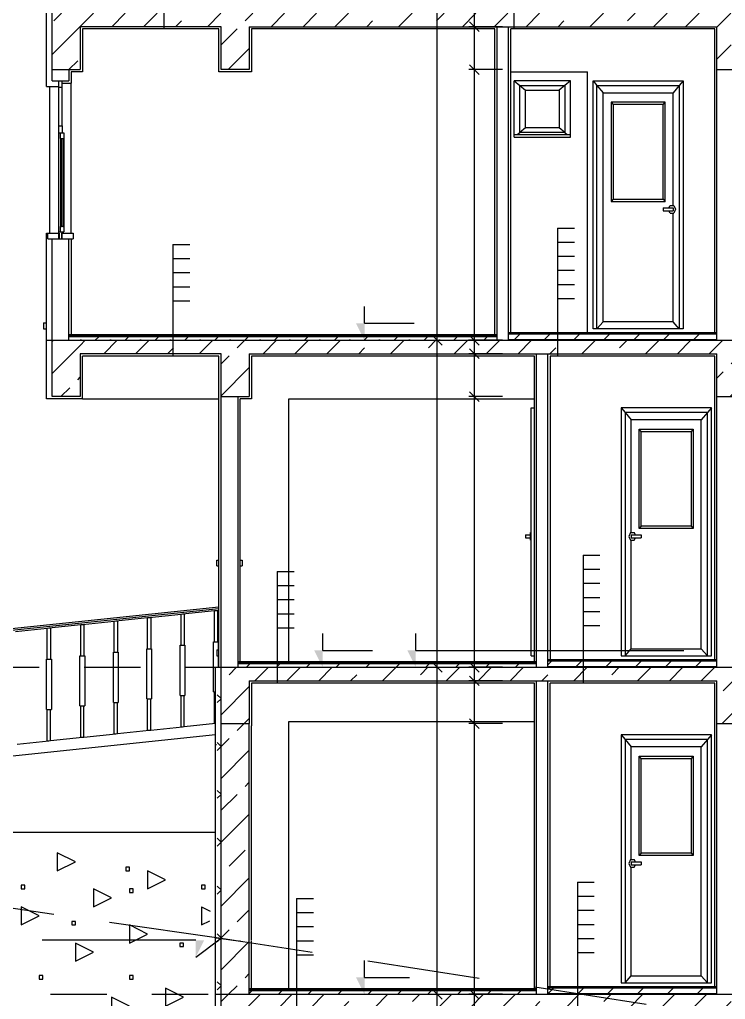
# Model space of a CAD drawing. Header units: metres. Extents: x -220 to 294, y -29 to 18.
# Drawn here: x -195.397 to -193.831, y -0.136 to 2.036 of the extents above; entities that cross this region are included whole.
import ezdxf

# ---------------------------------------------------------------- set-up
doc = ezdxf.new("R2010")
doc.units = ezdxf.units.M
doc.header["$MEASUREMENT"] = 0
doc.linetypes.add('DASHED2', pattern=[0.375, 0.25, -0.125])
doc.linetypes.add('DASHED4', pattern=[0.1875, 0.125, -0.0625])
for name, color, linetype in [('Cizgi', 7, 'Continuous'), ('Kesit_Kot', 7, 'Continuous'), ('Olculendirme', 7, 'Continuous'), ('Rota', 7, 'Continuous'), ('Standart', 7, 'Continuous'), ('Tarama', 7, 'Continuous')]:
    doc.layers.add(name, color=color, linetype=linetype)

msp = doc.modelspace()

# ---------------------------------------------------------------- hatches: boundary and pattern name
at = {"layer": 'Kesit_Kot', "linetype": 'Continuous', "lineweight": -3}
for points in [[(-194.6314, 1.325), (-194.6502, 1.3625), (-194.6314, 1.3625)], [(-194.7241, 0.6), (-194.7429, 0.6375), (-194.7241, 0.6375)], [(-195.0059, -0.0429), (-194.9872, -0.0054), (-195.0059, -0.0054)], [(-194.6314, -0.125), (-194.6502, -0.0875), (-194.6314, -0.0875)]]:
    msp.add_hatch(color=216, dxfattribs=at).paths.add_polyline_path(points)
at = {"layer": 'Standart', "linetype": 'Continuous', "lineweight": -3}
msp.add_hatch(color=216, dxfattribs=at).paths.add_polyline_path([(-194.5178, 0.6), (-194.5365, 0.6375), (-194.5178, 0.6375)])
at = {"layer": 'Tarama', "linetype": 'Continuous', "lineweight": -3}
h = msp.add_hatch(dxfattribs=at)
h.set_pattern_fill('ANSI33', color=58, scale=0.4, style=0)
h.paths.add_polyline_path([(-195.262, 1.925), (-195.3245, 1.925), (-195.3245, 2.05), (-195.262, 2.05)])
h = msp.add_hatch(dxfattribs=at)
h.set_pattern_fill('ANSI33', color=58, scale=0.4, style=0)
h.paths.add_polyline_path([(-194.9495, 2.02), (-195.262, 2.02), (-195.262, 2.05), (-194.9495, 2.05)])
h = msp.add_hatch(dxfattribs=at)
h.set_pattern_fill('ANSI33', color=58, scale=0.4, style=0)
h.paths.add_polyline_path([(-194.887, 1.925), (-194.9495, 1.925), (-194.9495, 2.05), (-194.887, 2.05)])
h = msp.add_hatch(dxfattribs=at)
h.set_pattern_fill('ANSI33', color=58, scale=0.4, style=0)
h.paths.add_polyline_path([(-193.8495, 2.02), (-194.887, 2.02), (-194.887, 2.05), (-193.8495, 2.05)])
h = msp.add_hatch(dxfattribs=at)
h.set_pattern_fill('ANSI33', color=58, scale=0.4, style=0)
h.paths.add_polyline_path([(-193.787, 1.925), (-193.8495, 1.925), (-193.8495, 2.05), (-193.787, 2.05)])
h = msp.add_hatch(dxfattribs=at)
h.set_pattern_fill('ANSI31', color=58, scale=0.5, style=0)
h.paths.add_polyline_path([(-194.337, 1.335), (-195.287, 1.335), (-195.287, 1.3375), (-194.337, 1.3375)])
h = msp.add_hatch(dxfattribs=at)
h.set_pattern_fill('TRIANG', color=58, scale=0.2, style=0)
h.paths.add_polyline_path([(-194.337, 1.3325), (-195.287, 1.3325), (-195.287, 1.335), (-194.337, 1.335)])
h = msp.add_hatch(dxfattribs=at)
h.set_pattern_fill('SACNCR', color=58, scale=0.5, style=0)
h.paths.add_polyline_path([(-194.337, 1.325), (-195.287, 1.325), (-195.287, 1.3325), (-194.337, 1.3325)])
h = msp.add_hatch(dxfattribs=at)
h.set_pattern_fill('NET', color=163, style=0)
h.paths.add_polyline_path([(-193.8495, 1.34), (-194.312, 1.34), (-194.312, 1.3425), (-193.8495, 1.3425)])
h = msp.add_hatch(dxfattribs=at)
h.set_pattern_fill('DOTS', color=58, scale=0.8, style=0)
h.paths.add_polyline_path([(-193.8495, 1.3387), (-194.312, 1.3387), (-194.312, 1.34), (-193.8495, 1.34)])
h = msp.add_hatch(dxfattribs=at)
h.set_pattern_fill('SACNCR', color=58, scale=0.5, style=0)
h.paths.add_polyline_path([(-193.8495, 1.3262), (-194.312, 1.3262), (-194.312, 1.3387), (-193.8495, 1.3387)])
h = msp.add_hatch(dxfattribs=at)
h.set_pattern_fill('DOTS', color=38, scale=0.8, style=0)
h.paths.add_polyline_path([(-193.8495, 1.325), (-194.312, 1.325), (-194.312, 1.3262), (-193.8495, 1.3262)])
h = msp.add_hatch(dxfattribs=at)
h.set_pattern_fill('ANSI33', color=58, scale=0.4, style=0)
h.paths.add_polyline_path([(-195.262, 1.2), (-195.3245, 1.2), (-195.3245, 1.325), (-195.262, 1.325)])
h = msp.add_hatch(dxfattribs=at)
h.set_pattern_fill('ANSI33', color=58, scale=0.4, style=0)
h.paths.add_polyline_path([(-194.9495, 1.295), (-195.262, 1.295), (-195.262, 1.325), (-194.9495, 1.325)])
h = msp.add_hatch(dxfattribs=at)
h.set_pattern_fill('ANSI33', color=58, scale=0.4, style=0)
h.paths.add_polyline_path([(-194.887, 1.2), (-194.9495, 1.2), (-194.9495, 1.325), (-194.887, 1.325)])
h = msp.add_hatch(dxfattribs=at)
h.set_pattern_fill('ANSI33', color=58, scale=0.4, style=0)
h.paths.add_polyline_path([(-193.8495, 1.295), (-194.887, 1.295), (-194.887, 1.325), (-193.8495, 1.325)])
h = msp.add_hatch(dxfattribs=at)
h.set_pattern_fill('ANSI33', color=58, scale=0.4, style=0)
h.paths.add_polyline_path([(-193.787, 1.2), (-193.8495, 1.2), (-193.8495, 1.325), (-193.787, 1.325)])
h = msp.add_hatch(dxfattribs=at)
h.set_pattern_fill('ANSI31', color=58, scale=0.5, style=0)
h.paths.add_polyline_path([(-194.2495, 0.61), (-194.912, 0.61), (-194.912, 0.6125), (-194.2495, 0.6125)])
h = msp.add_hatch(dxfattribs=at)
h.set_pattern_fill('TRIANG', color=58, scale=0.2, style=0)
h.paths.add_polyline_path([(-194.2495, 0.6075), (-194.912, 0.6075), (-194.912, 0.61), (-194.2495, 0.61)])
h = msp.add_hatch(dxfattribs=at)
h.set_pattern_fill('NET', color=163, style=0)
h.paths.add_polyline_path([(-193.8495, 0.615), (-194.2245, 0.615), (-194.2245, 0.6175), (-193.8495, 0.6175)])
h = msp.add_hatch(dxfattribs=at)
h.set_pattern_fill('DOTS', color=58, scale=0.8, style=0)
h.paths.add_polyline_path([(-193.8495, 0.6137), (-194.2245, 0.6137), (-194.2245, 0.615), (-193.8495, 0.615)])
h = msp.add_hatch(dxfattribs=at)
h.set_pattern_fill('SACNCR', color=58, scale=0.5, style=0)
h.paths.add_polyline_path([(-193.8495, 0.6012), (-194.2245, 0.6012), (-194.2245, 0.6137), (-193.8495, 0.6137)])
h = msp.add_hatch(dxfattribs=at)
h.set_pattern_fill('AR-SAND', color=203, scale=0.05, style=0)
h.set_pattern_definition([(37.5, (0, 0), (-0.003149668, 0.09634119), [0, -0.076, 0, -0.085, 0, -0.08125]), (7.5, (0, 0), (0.088488835, 0.1411073), [0, -0.041, 0, -0.0685, 0, -0.02625]), (-32.5, (-0.0615, 0), (0.155707093, 0.000282953), [0, -0.025, 0, -0.09, 0, -0.1175]), (-42.5, (-0.0615, 0), (0.15030633, 0.04388378), [0, -0.0125, 0, -0.059, 0, -0.0675])])
h.paths.add_polyline_path([(-194.962, -0.85), (-194.9582, -0.85), (-194.9581, 0.6), (-194.962, 0.6)])
h = msp.add_hatch(dxfattribs=at)
h.set_pattern_fill('ANSI37', color=163, scale=0.6, style=0)
h.paths.add_polyline_path([(-194.9582, -0.85), (-194.9495, -0.85), (-194.9495, 0.6), (-194.9581, 0.6)])
h = msp.add_hatch(dxfattribs=at)
h.set_pattern_fill('ANSI33', color=58, scale=0.4, style=0)
h.paths.add_polyline_path([(-194.887, 0.475), (-194.9495, 0.475), (-194.9495, 0.6), (-194.887, 0.6)])
h = msp.add_hatch(dxfattribs=at)
h.set_pattern_fill('SACNCR', color=58, scale=0.5, style=0)
h.paths.add_polyline_path([(-194.2495, 0.6), (-194.912, 0.6), (-194.912, 0.6075), (-194.2495, 0.6075)])
h = msp.add_hatch(dxfattribs=at)
h.set_pattern_fill('ANSI33', color=58, scale=0.4, style=0)
h.paths.add_polyline_path([(-193.8495, 0.57), (-194.887, 0.57), (-194.887, 0.6), (-193.8495, 0.6)])
h = msp.add_hatch(dxfattribs=at)
h.set_pattern_fill('DOTS', color=38, scale=0.8, style=0)
h.paths.add_polyline_path([(-193.8495, 0.6), (-194.2245, 0.6), (-194.2245, 0.6012), (-193.8495, 0.6012)])
h = msp.add_hatch(dxfattribs=at)
h.set_pattern_fill('ANSI33', color=58, scale=0.4, style=0)
h.paths.add_polyline_path([(-193.787, 0.475), (-193.8495, 0.475), (-193.8495, 0.6), (-193.787, 0.6)])
h = msp.add_hatch(dxfattribs=at)
h.set_pattern_fill('ANSI33', color=58, scale=0.4, style=0)
h.paths.add_polyline_path([(-194.887, -0.125), (-194.9495, -0.125), (-194.9495, 0.475), (-194.887, 0.475)])
h = msp.add_hatch(dxfattribs=at)
h.set_pattern_fill('NET', color=163, style=0)
h.paths.add_polyline_path([(-193.8495, -0.11), (-194.2245, -0.11), (-194.2245, -0.1075), (-193.8495, -0.1075)])
h = msp.add_hatch(dxfattribs=at)
h.set_pattern_fill('ANSI33', color=58, scale=0.4, style=0)
h.paths.add_polyline_path([(-194.887, -0.25), (-194.9495, -0.25), (-194.9495, -0.125), (-194.887, -0.125)])
h = msp.add_hatch(dxfattribs=at)
h.set_pattern_fill('ANSI31', color=58, scale=0.5, style=0)
h.paths.add_polyline_path([(-194.2495, -0.115), (-194.912, -0.115), (-194.912, -0.1125), (-194.2495, -0.1125)])
h = msp.add_hatch(dxfattribs=at)
h.set_pattern_fill('TRIANG', color=58, scale=0.2, style=0)
h.paths.add_polyline_path([(-194.2495, -0.1175), (-194.912, -0.1175), (-194.912, -0.115), (-194.2495, -0.115)])
h = msp.add_hatch(dxfattribs=at)
h.set_pattern_fill('SACNCR', color=58, scale=0.5, style=0)
h.paths.add_polyline_path([(-194.2495, -0.125), (-194.912, -0.125), (-194.912, -0.1175), (-194.2495, -0.1175)])
h = msp.add_hatch(dxfattribs=at)
h.set_pattern_fill('ANSI33', color=58, scale=0.4, style=0)
h.paths.add_polyline_path([(-193.8495, -0.155), (-194.887, -0.155), (-194.887, -0.125), (-193.8495, -0.125)])
h = msp.add_hatch(dxfattribs=at)
h.set_pattern_fill('DOTS', color=58, scale=0.8, style=0)
h.paths.add_polyline_path([(-193.8495, -0.1113), (-194.2245, -0.1113), (-194.2245, -0.11), (-193.8495, -0.11)])
h = msp.add_hatch(dxfattribs=at)
h.set_pattern_fill('SACNCR', color=58, scale=0.5, style=0)
h.paths.add_polyline_path([(-193.8495, -0.1238), (-194.2245, -0.1238), (-194.2245, -0.1113), (-193.8495, -0.1113)])
h = msp.add_hatch(dxfattribs=at)
h.set_pattern_fill('DOTS', color=38, scale=0.8, style=0)
h.paths.add_polyline_path([(-193.8495, -0.125), (-194.2245, -0.125), (-194.2245, -0.1238), (-193.8495, -0.1238)])
h = msp.add_hatch(dxfattribs=at)
h.set_pattern_fill('ANSI33', color=58, scale=0.4, style=0)
h.paths.add_polyline_path([(-193.787, -0.25), (-193.8495, -0.25), (-193.8495, -0.125), (-193.787, -0.125)])

# ---------------------------------------------------------------- linework, layer by layer
at = {"layer": 'Cizgi', "color": 241, "linetype": 'Continuous', "lineweight": -3}
for points in [[(-195.337, 1.8875), (-195.337, 2.075)], [(-194.9545, 2.015), (-195.257, 2.015)], [(-195.257, 2.015), (-195.257, 1.92)], [(-194.9545, 1.92), (-194.9545, 2.015)], [(-194.342, 2.015), (-194.882, 2.015)], [(-194.882, 2.015), (-194.882, 1.92)], [(-194.342, 1.3375), (-194.342, 2.015)], [(-193.8545, 2.015), (-194.307, 2.015)], [(-194.307, 1.3425), (-194.307, 2.015)], [(-193.8545, 1.3425), (-193.8545, 2.015)], [(-195.257, 1.92), (-195.282, 1.92)], [(-195.282, 1.92), (-195.282, 1.895)], [(-194.882, 1.92), (-194.9545, 1.92)], [(-195.302, 1.895), (-195.282, 1.895)], [(-195.337, 1.8875), (-195.3095, 1.8875)], [(-195.337, 1.5625), (-195.3339, 1.5625)], [(-195.337, 1.3637), (-195.337, 1.5625)], [(-195.282, 1.55), (-195.282, 1.3375)], [(-195.337, 1.35), (-195.337, 1.3637)], [(-195.337, 1.195), (-195.337, 1.35)], [(-194.9545, 1.29), (-195.257, 1.29)], [(-195.257, 1.195), (-195.257, 1.29)], [(-194.9545, 1.2), (-194.9545, 1.29)], [(-194.2545, 1.29), (-194.882, 1.29)], [(-194.882, 1.29), (-194.882, 1.195)], [(-194.2545, 1.175), (-194.2545, 1.29)], [(-193.8545, 1.29), (-194.2195, 1.29)], [(-194.2195, 1.29), (-194.2195, 0.6175)], [(-193.8545, 1.2), (-193.8545, 1.29)], [(-195.257, 1.195), (-195.337, 1.195)], [(-194.9545, 0.8375), (-194.9545, 1.2)], [(-194.882, 1.195), (-194.907, 1.195)], [(-194.907, 0.8375), (-194.907, 1.195)], [(-193.8545, 0.6175), (-193.8545, 1.2)], [(-194.2545, 0.625), (-194.2545, 1.175)], [(-194.9545, 0.825), (-194.9545, 0.8375)], [(-194.907, 0.825), (-194.907, 0.8375)], [(-194.9545, 0.7343), (-194.9545, 0.825)], [(-194.907, 0.6125), (-194.907, 0.825)], [(-194.9545, 0.7304), (-194.9545, 0.7343)], [(-194.9545, 0.7265), (-194.9545, 0.7304)], [(-194.9545, 0.6387), (-194.9545, 0.7265)], [(-194.9545, 0.625), (-194.9545, 0.6387)], [(-194.9545, 0.6), (-194.9545, 0.625)], [(-194.2545, 0.6125), (-194.2545, 0.625)], [(-194.962, 0.6), (-194.9554, 0.6)], [(-194.962, 0.5453), (-194.962, 0.6)], [(-194.9554, 0.6), (-194.9545, 0.6)], [(-194.2545, 0.565), (-194.882, 0.565)], [(-194.882, 0.565), (-194.882, 0.47)], [(-194.2545, -0.1), (-194.2545, 0.565)], [(-193.8545, 0.565), (-194.2195, 0.565)], [(-194.2195, -0.1051), (-194.2195, 0.565)], [(-193.8545, -0.1075), (-193.8545, 0.565)], [(-194.962, 0.4759), (-194.962, 0.5453)], [(-194.962, 0.4507), (-194.962, 0.4759)], [(-194.882, -0.0055), (-194.882, 0.47)], [(-194.962, 0.2047), (-194.962, 0.4507)], [(-194.962, -0.85), (-194.962, 0.2047)], [(-194.962, 0.0004), (-194.962, 0.0024)], [(-194.907, -0.0076), (-194.907, -0.0055)], [(-194.882, -0.1125), (-194.882, -0.0076)], [(-194.2545, -0.1019), (-194.2545, -0.1)], [(-194.2545, -0.1125), (-194.2545, -0.1019)], [(-194.2195, -0.1069), (-194.2195, -0.1051)], [(-194.2195, -0.1075), (-194.2195, -0.1069)]]:
    msp.add_lwpolyline(points, dxfattribs=at)
at = {"layer": 'Cizgi', "color": 7, "linetype": 'Continuous', "lineweight": -3}
for points in [[(-195.3245, 1.925), (-195.3245, 2.05)], [(-194.9495, 2.02), (-195.262, 2.02)], [(-195.262, 2.02), (-195.262, 1.925)], [(-194.9495, 1.925), (-194.9495, 2.02)], [(-194.887, 2.02), (-194.887, 1.925)], [(-194.887, 2.02), (-194.337, 2.02)], [(-194.337, 2.02), (-194.312, 2.02)], [(-194.312, 2.02), (-193.8495, 2.02)], [(-193.8495, 1.925), (-193.8495, 2.02)], [(-195.3245, 1.925), (-195.287, 1.925)], [(-195.287, 1.925), (-195.262, 1.925)], [(-194.887, 1.925), (-194.9495, 1.925)], [(-193.8495, 1.925), (-193.812, 1.925)], [(-195.3245, 1.2), (-195.3245, 1.325)], [(-195.3245, 1.325), (-195.287, 1.325)], [(-195.287, 1.325), (-194.337, 1.325)], [(-194.337, 1.325), (-194.312, 1.325)], [(-194.312, 1.325), (-193.8495, 1.325)], [(-193.8495, 1.325), (-193.812, 1.325)], [(-194.9495, 1.295), (-195.262, 1.295)], [(-195.262, 1.295), (-195.262, 1.2)], [(-194.9495, 1.2), (-194.9495, 1.295)], [(-194.887, 1.295), (-194.2495, 1.295)], [(-194.887, 1.295), (-194.887, 1.2)], [(-194.2495, 1.295), (-194.2245, 1.295)], [(-194.2245, 1.295), (-193.8495, 1.295)], [(-193.8495, 1.2), (-193.8495, 1.295)], [(-195.262, 1.2), (-195.3245, 1.2)], [(-194.9495, 1.2), (-194.912, 1.2)], [(-194.912, 1.2), (-194.887, 1.2)], [(-193.8495, 1.2), (-193.812, 1.2)], [(-194.9495, 0.475), (-194.9495, 0.6)], [(-194.9495, 0.6), (-194.912, 0.6)], [(-194.912, 0.6), (-194.2495, 0.6)], [(-194.2495, 0.6), (-194.2245, 0.6)], [(-194.2245, 0.6), (-193.8495, 0.6)], [(-193.8495, 0.6), (-193.812, 0.6)], [(-194.887, 0.57), (-194.887, 0.475)], [(-194.887, 0.57), (-194.2495, 0.57)], [(-194.2495, 0.57), (-194.2245, 0.57)], [(-194.2245, 0.57), (-193.8495, 0.57)], [(-193.8495, 0.475), (-193.8495, 0.57)], [(-194.9495, 0.475), (-194.912, 0.475)], [(-194.912, 0.475), (-194.887, 0.475)], [(-193.8495, 0.475), (-193.812, 0.475)], [(-194.9495, -0.85), (-194.9495, -0.125)], [(-194.9495, -0.125), (-194.912, -0.125)], [(-194.912, -0.125), (-194.2495, -0.125)], [(-194.2495, -0.125), (-194.2245, -0.125)], [(-194.2245, -0.125), (-194.0945, -0.125)], [(-194.0945, -0.125), (-193.8495, -0.125)], [(-193.8495, -0.125), (-193.812, -0.125)]]:
    msp.add_lwpolyline(points, dxfattribs=at)
at = {"layer": 'Cizgi', "color": 166, "linetype": 'Continuous', "lineweight": -3}
for points in [[(-194.337, 1.3375), (-194.337, 2.02)], [(-194.312, 1.3425), (-194.312, 2.02)], [(-195.3245, 1.9), (-195.3245, 1.925)], [(-195.287, 1.925), (-195.287, 1.9)], [(-193.8495, 1.3425), (-193.8495, 1.925)], [(-195.3245, 1.9), (-195.3095, 1.9)], [(-195.3095, 1.9), (-195.302, 1.9)], [(-195.302, 1.9), (-195.287, 1.9)], [(-195.3245, 1.325), (-195.3245, 1.55)], [(-195.3245, 1.55), (-195.3095, 1.55)], [(-195.3095, 1.55), (-195.3086, 1.55)], [(-195.3086, 1.55), (-195.303, 1.55)], [(-195.303, 1.55), (-195.302, 1.55)], [(-195.302, 1.55), (-195.287, 1.55)], [(-195.287, 1.3375), (-195.287, 1.55)], [(-195.287, 1.325), (-195.287, 1.3375)], [(-194.337, 1.325), (-194.337, 1.3375)], [(-194.312, 1.325), (-194.312, 1.3425)], [(-193.8495, 1.325), (-193.8495, 1.3425)], [(-194.2495, 0.6125), (-194.2495, 1.295)], [(-194.2245, 0.6175), (-194.2245, 1.295)], [(-194.9495, 0.6), (-194.9495, 1.2)], [(-194.912, 0.6125), (-194.912, 1.2)], [(-193.8495, 0.6175), (-193.8495, 1.2)], [(-194.912, 0.6), (-194.912, 0.6125)], [(-194.2495, 0.6), (-194.2495, 0.6125)], [(-194.2245, 0.6), (-194.2245, 0.6175)], [(-193.8495, 0.6), (-193.8495, 0.6175)], [(-194.2495, -0.1026), (-194.2495, 0.57)], [(-194.2245, -0.1062), (-194.2245, 0.57)], [(-194.9495, -0.0014), (-194.9495, 0.475)], [(-194.887, -0.0068), (-194.887, 0.475)], [(-193.8495, -0.1075), (-193.8495, 0.475)], [(-194.9495, -0.125), (-194.9495, -0.0014)], [(-194.887, -0.1125), (-194.887, -0.0068)], [(-194.2495, -0.1125), (-194.2495, -0.1026)], [(-194.2245, -0.1075), (-194.2245, -0.1062)], [(-194.2245, -0.125), (-194.2245, -0.1075)], [(-193.8495, -0.125), (-193.8495, -0.1075)], [(-194.887, -0.125), (-194.887, -0.1125)], [(-194.2495, -0.125), (-194.2495, -0.1125)]]:
    msp.add_lwpolyline(points, dxfattribs=at)
at = {"layer": 'Cizgi', "color": 118, "linetype": 'Continuous', "lineweight": -3}
for points in [[(-194.307, 1.92), (-194.137, 1.92)], [(-194.137, 1.3425), (-194.137, 1.92)], [(-195.282, 1.5625), (-195.282, 1.895)], [(-195.3295, 1.5625), (-195.3295, 1.8875)], [(-195.257, 1.195), (-194.9545, 1.195)], [(-194.7995, 1.195), (-194.2545, 1.195)], [(-194.7995, 0.6125), (-194.7995, 1.195)], [(-194.7995, 0.48), (-194.2545, 0.48)], [(-194.7995, -0.021), (-194.7995, 0.48)], [(-194.7995, -0.0231), (-194.7995, -0.021)], [(-194.7995, -0.1125), (-194.7995, -0.0231)]]:
    msp.add_lwpolyline(points, dxfattribs=at)
at = {"layer": 'Cizgi', "color": 173, "linetype": 'Continuous', "lineweight": -3}
for points in [[(-195.3095, 1.8875), (-195.3095, 1.9)], [(-195.302, 1.895), (-195.302, 1.9)], [(-195.302, 1.885), (-195.302, 1.895)], [(-195.3095, 1.885), (-195.3095, 1.8875)], [(-195.302, 1.885), (-195.3095, 1.885)], [(-195.3095, 1.785), (-195.3095, 1.8)], [(-195.3095, 1.8), (-195.302, 1.8)], [(-195.3095, 1.785), (-195.3058, 1.785)], [(-195.3058, 1.7725), (-195.3058, 1.785)], [(-195.3058, 1.785), (-195.302, 1.785)], [(-195.302, 1.8), (-195.302, 1.785)], [(-195.302, 1.785), (-195.2983, 1.785)], [(-195.2983, 1.785), (-195.2983, 1.7725)], [(-195.3058, 1.7725), (-195.3033, 1.7725)], [(-195.3033, 1.5775), (-195.3033, 1.7725)], [(-195.3033, 1.7725), (-195.3008, 1.7725)], [(-195.3008, 1.7725), (-195.2983, 1.7725)], [(-195.3008, 1.7725), (-195.3008, 1.5775)], [(-195.3095, 1.5625), (-195.3095, 1.565)], [(-195.3095, 1.565), (-195.3058, 1.565)], [(-195.3058, 1.565), (-195.3058, 1.5775)], [(-195.3058, 1.5775), (-195.3033, 1.5775)], [(-195.3058, 1.565), (-195.302, 1.565)], [(-195.3008, 1.5775), (-195.3033, 1.5775)], [(-195.302, 1.5625), (-195.302, 1.565)], [(-195.302, 1.565), (-195.2983, 1.565)], [(-195.3008, 1.5775), (-195.2983, 1.5775)], [(-195.2983, 1.5775), (-195.2983, 1.565)], [(-195.3339, 1.55), (-195.3339, 1.5625)], [(-195.3339, 1.5625), (-195.3095, 1.5625)], [(-195.3339, 1.55), (-195.3245, 1.55)], [(-195.3095, 1.55), (-195.3095, 1.5625)], [(-195.3095, 1.5625), (-195.3086, 1.5625)], [(-195.3086, 1.5625), (-195.3086, 1.55)], [(-195.303, 1.55), (-195.303, 1.5625)], [(-195.303, 1.5625), (-195.302, 1.5625)], [(-195.302, 1.55), (-195.302, 1.5625)], [(-195.302, 1.5625), (-195.2777, 1.5625)], [(-195.287, 1.55), (-195.282, 1.55)], [(-195.282, 1.55), (-195.2777, 1.55)], [(-195.2777, 1.5625), (-195.2777, 1.55)]]:
    msp.add_lwpolyline(points, dxfattribs=at)
at = {"layer": 'Cizgi', "color": 98, "linetype": 'Continuous', "lineweight": -3}
for points in [[(-194.2995, 1.9), (-194.287, 1.8896)], [(-194.2995, 1.7808), (-194.2995, 1.9)], [(-194.1745, 1.9), (-194.2995, 1.9)], [(-194.1745, 1.9), (-194.187, 1.8896)], [(-194.1745, 1.7808), (-194.1745, 1.9)], [(-194.1245, 1.9), (-193.9245, 1.9)], [(-194.1245, 1.35), (-194.1245, 1.9)], [(-194.1245, 1.9), (-194.1157, 1.8895)], [(-193.9245, 1.9), (-193.9334, 1.8895)], [(-193.9245, 1.9), (-193.9245, 1.35)], [(-195.3095, 1.8), (-195.3095, 1.885)], [(-195.302, 1.8), (-195.302, 1.885)], [(-194.287, 1.8896), (-194.187, 1.8896)], [(-194.287, 1.7854), (-194.287, 1.8896)], [(-194.287, 1.8896), (-194.2745, 1.8792)], [(-194.2745, 1.8792), (-194.1995, 1.8792)], [(-194.2745, 1.7958), (-194.2745, 1.8792)], [(-194.187, 1.8896), (-194.1995, 1.8792)], [(-194.1995, 1.8792), (-194.1995, 1.7958)], [(-194.187, 1.8896), (-194.187, 1.7854)], [(-194.1157, 1.8895), (-193.9334, 1.8895)], [(-194.1157, 1.35), (-194.1157, 1.8895)], [(-194.1157, 1.8895), (-194.1023, 1.8738)], [(-194.1023, 1.8738), (-193.9468, 1.8738)], [(-194.1023, 1.3657), (-194.1023, 1.8738)], [(-193.9334, 1.8895), (-193.9468, 1.8738)], [(-193.9468, 1.6237), (-193.9468, 1.8738)], [(-193.9334, 1.8895), (-193.9334, 1.35)], [(-194.0845, 1.8529), (-194.0801, 1.8476)], [(-193.9645, 1.8529), (-194.0845, 1.8529)], [(-194.0845, 1.8529), (-194.0845, 1.6329)], [(-193.969, 1.8476), (-194.0801, 1.8476)], [(-194.0801, 1.8476), (-194.0801, 1.6381)], [(-193.969, 1.8476), (-193.9645, 1.8529)], [(-193.969, 1.6381), (-193.969, 1.8476)], [(-193.9645, 1.6329), (-193.9645, 1.8529)], [(-195.3095, 1.565), (-195.3095, 1.785)], [(-194.2926, 1.7808), (-194.287, 1.7854)], [(-194.2745, 1.7958), (-194.287, 1.7854)], [(-194.187, 1.7854), (-194.287, 1.7854)], [(-194.1995, 1.7958), (-194.2745, 1.7958)], [(-194.187, 1.7854), (-194.1995, 1.7958)], [(-194.187, 1.7854), (-194.1815, 1.7808)], [(-195.3058, 1.7725), (-195.3058, 1.5775)], [(-195.2983, 1.7725), (-195.2983, 1.5775)], [(-194.2995, 1.775), (-194.2995, 1.7808)], [(-194.2995, 1.7808), (-194.2926, 1.7808)], [(-194.2995, 1.775), (-194.1745, 1.775)], [(-194.2926, 1.7808), (-194.1815, 1.7808)], [(-194.1815, 1.7808), (-194.1745, 1.7808)], [(-194.1745, 1.775), (-194.1745, 1.7808)], [(-194.0801, 1.6381), (-194.0845, 1.6329)], [(-194.0845, 1.6329), (-193.9645, 1.6329)], [(-194.0801, 1.6381), (-193.969, 1.6381)], [(-193.969, 1.6381), (-193.9645, 1.6329)], [(-193.969, 1.6185), (-193.969, 1.6119)], [(-193.969, 1.6185), (-193.9563, 1.6185)], [(-193.969, 1.6119), (-193.9563, 1.6119)], [(-193.9563, 1.6185), (-193.9537, 1.6237)], [(-193.9563, 1.6185), (-193.9468, 1.6185)], [(-193.9537, 1.6067), (-193.9563, 1.6119)], [(-193.9563, 1.6119), (-193.9468, 1.6119)], [(-193.9537, 1.6237), (-193.9468, 1.6237)], [(-193.9468, 1.6237), (-193.9454, 1.6237)], [(-193.9468, 1.6185), (-193.9468, 1.6119)], [(-193.9454, 1.6237), (-193.9412, 1.6152)], [(-193.9412, 1.6152), (-193.9454, 1.6067)], [(-193.9537, 1.6067), (-193.9468, 1.6067)], [(-193.9468, 1.3657), (-193.9468, 1.6067)], [(-193.9468, 1.6067), (-193.9454, 1.6067)], [(-195.3433, 1.3637), (-195.3433, 1.35)], [(-195.3433, 1.3637), (-195.337, 1.3637)], [(-195.3433, 1.35), (-195.337, 1.35)], [(-194.1157, 1.35), (-194.1245, 1.35)], [(-194.1023, 1.3657), (-194.1157, 1.35)], [(-193.9334, 1.35), (-194.1157, 1.35)], [(-193.9468, 1.3657), (-194.1023, 1.3657)], [(-193.9334, 1.35), (-193.9468, 1.3657)], [(-193.9245, 1.35), (-193.9334, 1.35)], [(-194.262, 1.175), (-194.2545, 1.175)], [(-194.262, 0.8987), (-194.262, 1.175)], [(-194.062, 1.175), (-194.062, 0.625)], [(-193.862, 1.175), (-194.062, 1.175)], [(-194.062, 1.175), (-194.0532, 1.1645)], [(-193.862, 1.175), (-193.8709, 1.1645)], [(-193.862, 0.625), (-193.862, 1.175)], [(-194.0532, 1.1645), (-194.0532, 0.625)], [(-194.0532, 1.1645), (-194.0398, 1.1488)], [(-193.8709, 1.1645), (-194.0532, 1.1645)], [(-193.8709, 1.1645), (-193.8843, 1.1488)], [(-193.8709, 0.625), (-193.8709, 1.1645)], [(-194.0398, 0.8987), (-194.0398, 1.1488)], [(-193.8843, 1.1488), (-194.0398, 1.1488)], [(-193.8843, 0.6407), (-193.8843, 1.1488)], [(-194.0176, 1.1226), (-194.022, 1.1279)], [(-194.022, 0.9079), (-194.022, 1.1279)], [(-194.022, 1.1279), (-193.902, 1.1279)], [(-194.0176, 1.1226), (-193.9065, 1.1226)], [(-194.0176, 0.9131), (-194.0176, 1.1226)], [(-193.902, 1.1279), (-193.9065, 1.1226)], [(-193.9065, 1.1226), (-193.9065, 0.9131)], [(-193.902, 1.1279), (-193.902, 0.9079)], [(-194.0176, 0.9131), (-194.022, 0.9079)], [(-193.9065, 0.9131), (-194.0176, 0.9131)], [(-193.9065, 0.9131), (-193.902, 0.9079)], [(-194.2745, 0.8935), (-194.2745, 0.8869)], [(-194.2745, 0.8935), (-194.2631, 0.8935)], [(-194.2631, 0.8987), (-194.262, 0.8987)], [(-194.2631, 0.8935), (-194.2631, 0.8987)], [(-194.2631, 0.8902), (-194.2631, 0.8935)], [(-194.262, 0.8902), (-194.262, 0.8987)], [(-194.0412, 0.8987), (-194.0454, 0.8902)], [(-194.0412, 0.8987), (-194.0398, 0.8987)], [(-194.0398, 0.8987), (-194.0329, 0.8987)], [(-194.0398, 0.8935), (-194.0398, 0.8869)], [(-194.0398, 0.8935), (-194.0303, 0.8935)], [(-194.0303, 0.8935), (-194.0329, 0.8987)], [(-194.0303, 0.8935), (-194.0176, 0.8935)], [(-193.902, 0.9079), (-194.022, 0.9079)], [(-194.0176, 0.8935), (-194.0176, 0.8869)], [(-194.2745, 0.8869), (-194.2631, 0.8869)], [(-194.2631, 0.8902), (-194.262, 0.8902)], [(-194.2631, 0.8869), (-194.2631, 0.8902)], [(-194.2631, 0.8817), (-194.2631, 0.8869)], [(-194.2631, 0.8817), (-194.262, 0.8817)], [(-194.262, 0.8817), (-194.262, 0.8902)], [(-194.262, 0.625), (-194.262, 0.8817)], [(-194.0454, 0.8902), (-194.0412, 0.8817)], [(-194.0412, 0.8817), (-194.0398, 0.8817)], [(-194.0398, 0.8869), (-194.0303, 0.8869)], [(-194.0398, 0.6407), (-194.0398, 0.8817)], [(-194.0398, 0.8817), (-194.0329, 0.8817)], [(-194.0329, 0.8817), (-194.0303, 0.8869)], [(-194.0303, 0.8869), (-194.0176, 0.8869)], [(-194.9589, 0.825), (-194.9589, 0.8375)], [(-194.9589, 0.8375), (-194.9545, 0.8375)], [(-194.907, 0.8375), (-194.9027, 0.8375)], [(-194.9027, 0.8375), (-194.9027, 0.825)], [(-194.9589, 0.825), (-194.9545, 0.825)], [(-194.907, 0.825), (-194.9027, 0.825)], [(-195.9245, 0.6328), (-194.9545, 0.7343)], [(-195.9245, 0.6289), (-194.9545, 0.7304)], [(-195.109, 0.7103), (-195.0384, 0.7177)], [(-195.0384, 0.7177), (-195.0349, 0.7181)], [(-195.0384, 0.6487), (-195.0384, 0.7177)], [(-195.0349, 0.7181), (-194.9643, 0.7255)], [(-195.0349, 0.7181), (-195.0313, 0.7181)], [(-195.0313, 0.7181), (-195.0313, 0.6487)], [(-194.9643, 0.7255), (-194.9607, 0.7259)], [(-194.9643, 0.6564), (-194.9643, 0.7255)], [(-194.9607, 0.7259), (-194.9545, 0.7265)], [(-194.9607, 0.7259), (-194.9572, 0.7259)], [(-194.9572, 0.7259), (-194.9572, 0.6564)], [(-195.2573, 0.6948), (-195.1867, 0.7022)], [(-195.1867, 0.7022), (-195.1832, 0.7026)], [(-195.1867, 0.6331), (-195.1867, 0.7022)], [(-195.1832, 0.7026), (-195.1126, 0.71)], [(-195.1832, 0.7026), (-195.1796, 0.7026)], [(-195.1796, 0.7026), (-195.1796, 0.6331)], [(-195.1126, 0.71), (-195.109, 0.7103)], [(-195.1126, 0.6409), (-195.1126, 0.71)], [(-195.109, 0.7103), (-195.1055, 0.7103)], [(-195.1055, 0.7103), (-195.1055, 0.6409)], [(-195.4056, 0.6793), (-195.335, 0.6867)], [(-195.335, 0.6867), (-195.3314, 0.6871)], [(-195.335, 0.6176), (-195.335, 0.6867)], [(-195.3314, 0.6871), (-195.2608, 0.6945)], [(-195.3314, 0.6871), (-195.3279, 0.6871)], [(-195.3279, 0.6871), (-195.3279, 0.6176)], [(-195.2608, 0.6945), (-195.2573, 0.6948)], [(-195.2608, 0.6254), (-195.2608, 0.6945)], [(-195.2573, 0.6948), (-195.2538, 0.6948)], [(-195.2538, 0.6948), (-195.2538, 0.6254)], [(-194.966, 0.5453), (-194.966, 0.6564)], [(-194.966, 0.6564), (-194.9643, 0.6564)], [(-194.9643, 0.6564), (-194.9572, 0.6564)], [(-194.9572, 0.6564), (-194.9554, 0.6564)], [(-194.9554, 0.6387), (-194.9554, 0.6564)], [(-195.1885, 0.522), (-195.1885, 0.6331)], [(-195.1885, 0.6331), (-195.1867, 0.6331)], [(-195.1867, 0.6331), (-195.1796, 0.6331)], [(-195.1796, 0.6331), (-195.1779, 0.6331)], [(-195.1779, 0.6331), (-195.1779, 0.522)], [(-195.1143, 0.5298), (-195.1143, 0.6409)], [(-195.1143, 0.6409), (-195.1126, 0.6409)], [(-195.1126, 0.6409), (-195.1055, 0.6409)], [(-195.1055, 0.6409), (-195.1037, 0.6409)], [(-195.1037, 0.6409), (-195.1037, 0.5298)], [(-195.0402, 0.5375), (-195.0402, 0.6487)], [(-195.0402, 0.6487), (-195.0384, 0.6487)], [(-195.0384, 0.6487), (-195.0313, 0.6487)], [(-195.0313, 0.6487), (-195.0296, 0.6487)], [(-195.0296, 0.6487), (-195.0296, 0.5375)], [(-194.9589, 0.6387), (-194.9589, 0.625)], [(-194.9589, 0.6387), (-194.9554, 0.6387)], [(-194.9554, 0.6387), (-194.9545, 0.6387)], [(-194.0532, 0.625), (-194.0398, 0.6407)], [(-194.0398, 0.6407), (-193.8843, 0.6407)], [(-193.8843, 0.6407), (-193.8709, 0.625)], [(-195.3367, 0.5065), (-195.3367, 0.6176)], [(-195.3367, 0.6176), (-195.335, 0.6176)], [(-195.335, 0.6176), (-195.3279, 0.6176)], [(-195.3279, 0.6176), (-195.3261, 0.6176)], [(-195.3261, 0.6176), (-195.3261, 0.5065)], [(-195.2626, 0.5143), (-195.2626, 0.6254)], [(-195.2626, 0.6254), (-195.2608, 0.6254)], [(-195.2608, 0.6254), (-195.2538, 0.6254)], [(-195.2538, 0.6254), (-195.252, 0.6254)], [(-195.252, 0.6254), (-195.252, 0.5143)], [(-194.9589, 0.625), (-194.9554, 0.625)], [(-194.9554, 0.625), (-194.9545, 0.625)], [(-194.9554, 0.6), (-194.9554, 0.625)], [(-194.262, 0.625), (-194.2545, 0.625)], [(-194.062, 0.625), (-194.0532, 0.625)], [(-194.0532, 0.625), (-193.8709, 0.625)], [(-193.8709, 0.625), (-193.862, 0.625)], [(-194.966, 0.5453), (-194.9643, 0.5453)], [(-194.9643, 0.4759), (-194.9643, 0.5453)], [(-194.9643, 0.5453), (-194.962, 0.5453)], [(-195.1885, 0.522), (-195.1867, 0.522)], [(-195.1867, 0.4526), (-195.1867, 0.522)], [(-195.1867, 0.522), (-195.1796, 0.522)], [(-195.1796, 0.453), (-195.1796, 0.522)], [(-195.1796, 0.522), (-195.1779, 0.522)], [(-195.1143, 0.5298), (-195.1126, 0.5298)], [(-195.1126, 0.4603), (-195.1126, 0.5298)], [(-195.1126, 0.5298), (-195.1055, 0.5298)], [(-195.1055, 0.4607), (-195.1055, 0.5298)], [(-195.1055, 0.5298), (-195.1037, 0.5298)], [(-195.0402, 0.5375), (-195.0384, 0.5375)], [(-195.0384, 0.4681), (-195.0384, 0.5375)], [(-195.0384, 0.5375), (-195.0313, 0.5375)], [(-195.0313, 0.4685), (-195.0313, 0.5375)], [(-195.0313, 0.5375), (-195.0296, 0.5375)], [(-195.3367, 0.5065), (-195.335, 0.5065)], [(-195.335, 0.4371), (-195.335, 0.5065)], [(-195.335, 0.5065), (-195.3279, 0.5065)], [(-195.3279, 0.4374), (-195.3279, 0.5065)], [(-195.3279, 0.5065), (-195.3261, 0.5065)], [(-195.2626, 0.5143), (-195.2608, 0.5143)], [(-195.2608, 0.4448), (-195.2608, 0.5143)], [(-195.2608, 0.5143), (-195.2538, 0.5143)], [(-195.2538, 0.4452), (-195.2538, 0.5143)], [(-195.2538, 0.5143), (-195.252, 0.5143)], [(-195.1796, 0.453), (-195.109, 0.4603)], [(-195.1126, 0.4603), (-195.109, 0.4603)], [(-195.109, 0.4603), (-195.1055, 0.4607)], [(-195.1055, 0.4607), (-195.0349, 0.4681)], [(-195.0384, 0.4681), (-195.0349, 0.4681)], [(-195.0349, 0.4681), (-195.0313, 0.4685)], [(-195.0313, 0.4685), (-194.962, 0.4759)], [(-194.9643, 0.4759), (-194.962, 0.4759)], [(-195.911, 0.3514), (-194.962, 0.4507)], [(-195.402, 0.4297), (-195.3314, 0.4371)], [(-195.335, 0.4371), (-195.3314, 0.4371)], [(-195.3314, 0.4371), (-195.3279, 0.4374)], [(-195.3279, 0.4374), (-195.2573, 0.4448)], [(-195.2608, 0.4448), (-195.2573, 0.4448)], [(-195.2573, 0.4448), (-195.2538, 0.4452)], [(-195.2538, 0.4452), (-195.1832, 0.4526)], [(-195.1867, 0.4526), (-195.1832, 0.4526)], [(-195.1832, 0.4526), (-195.1796, 0.453)], [(-194.062, 0.45), (-194.062, -0.1)], [(-193.862, 0.45), (-194.062, 0.45)], [(-194.062, 0.45), (-194.0532, 0.4395)], [(-194.0532, 0.4395), (-194.0532, -0.1)], [(-194.0532, 0.4395), (-194.0398, 0.4238)], [(-193.8709, 0.4395), (-194.0532, 0.4395)], [(-193.8709, 0.4395), (-193.8843, 0.4238)], [(-193.862, 0.45), (-193.8709, 0.4395)], [(-193.8709, -0.1), (-193.8709, 0.4395)], [(-193.862, -0.1), (-193.862, 0.45)], [(-194.0398, 0.1737), (-194.0398, 0.4238)], [(-193.8843, 0.4238), (-194.0398, 0.4238)], [(-193.8843, -0.0843), (-193.8843, 0.4238)], [(-194.0176, 0.3976), (-194.022, 0.4029)], [(-194.022, 0.1829), (-194.022, 0.4029)], [(-194.022, 0.4029), (-193.902, 0.4029)], [(-194.0176, 0.3976), (-193.9065, 0.3976)], [(-194.0176, 0.1881), (-194.0176, 0.3976)], [(-193.902, 0.4029), (-193.9065, 0.3976)], [(-193.9065, 0.3976), (-193.9065, 0.1881)], [(-193.902, 0.4029), (-193.902, 0.1829)], [(-194.0176, 0.1881), (-194.022, 0.1829)], [(-193.902, 0.1829), (-194.022, 0.1829)], [(-193.9065, 0.1881), (-194.0176, 0.1881)], [(-193.9065, 0.1881), (-193.902, 0.1829)], [(-194.0412, 0.1737), (-194.0454, 0.1652)], [(-194.0454, 0.1652), (-194.0412, 0.1567)], [(-194.0412, 0.1737), (-194.0398, 0.1737)], [(-194.0412, 0.1567), (-194.0398, 0.1567)], [(-194.0398, 0.1737), (-194.0329, 0.1737)], [(-194.0398, 0.1685), (-194.0398, 0.1619)], [(-194.0398, 0.1685), (-194.0303, 0.1685)], [(-194.0398, 0.1619), (-194.0303, 0.1619)], [(-194.0398, -0.0843), (-194.0398, 0.1567)], [(-194.0398, 0.1567), (-194.0329, 0.1567)], [(-194.0303, 0.1685), (-194.0329, 0.1737)], [(-194.0329, 0.1567), (-194.0303, 0.1619)], [(-194.0303, 0.1685), (-194.0176, 0.1685)], [(-194.0303, 0.1619), (-194.0176, 0.1619)], [(-194.0176, 0.1685), (-194.0176, 0.1619)], [(-194.0532, -0.1), (-194.0398, -0.0843)], [(-194.0398, -0.0843), (-193.8843, -0.0843)], [(-193.8843, -0.0843), (-193.8709, -0.1)], [(-194.062, -0.1), (-194.0532, -0.1)], [(-194.0532, -0.1), (-193.8709, -0.1)], [(-193.8709, -0.1), (-193.862, -0.1)]]:
    msp.add_lwpolyline(points, dxfattribs=at)
at = {"layer": 'Cizgi', "color": 59, "linetype": 'Continuous', "lineweight": -3}
for points in [[(-195.287, 1.3375), (-195.282, 1.3375)], [(-195.282, 1.3375), (-194.342, 1.3375)], [(-194.342, 1.3375), (-194.337, 1.3375)], [(-194.312, 1.3425), (-194.307, 1.3425)], [(-194.307, 1.3425), (-194.137, 1.3425)], [(-194.137, 1.3425), (-193.8545, 1.3425)], [(-193.8545, 1.3425), (-193.8495, 1.3425)], [(-194.912, 0.6125), (-194.907, 0.6125)], [(-194.907, 0.6125), (-194.7995, 0.6125)], [(-194.7995, 0.6125), (-194.2545, 0.6125)], [(-194.2545, 0.6125), (-194.2495, 0.6125)], [(-194.2245, 0.6175), (-194.2195, 0.6175)], [(-194.2195, 0.6175), (-193.8545, 0.6175)], [(-193.8545, 0.6175), (-193.8495, 0.6175)], [(-194.962, 0.0004), (-194.9495, -0.0014)], [(-194.9495, -0.0014), (-194.912, -0.0068)], [(-194.912, -0.0068), (-194.907, -0.0076)], [(-194.2245, -0.1075), (-194.2195, -0.1075)], [(-194.2195, -0.1075), (-194.2156, -0.1075)], [(-194.2156, -0.1075), (-194.2027, -0.1075)], [(-194.2027, -0.1075), (-193.8545, -0.1075)], [(-193.8545, -0.1075), (-193.8495, -0.1075)], [(-194.887, -0.1125), (-194.7995, -0.1125)], [(-194.7995, -0.1125), (-194.2545, -0.1125)], [(-194.2545, -0.1125), (-194.2495, -0.1125)]]:
    msp.add_lwpolyline(points, dxfattribs=at)
at = {"layer": 'Cizgi', "color": 38, "linetype": 'Continuous', "lineweight": -3}
for points in [[(-194.337, 1.335), (-195.287, 1.335)], [(-194.337, 1.3325), (-195.287, 1.3325)], [(-193.8495, 1.34), (-194.312, 1.34)], [(-193.8495, 1.3387), (-194.312, 1.3387)], [(-193.8495, 1.3262), (-194.312, 1.3262)], [(-194.2495, 0.61), (-194.912, 0.61)], [(-193.8495, 0.615), (-194.2245, 0.615)], [(-193.8495, 0.6137), (-194.2245, 0.6137)], [(-194.2495, 0.6075), (-194.912, 0.6075)], [(-193.8495, 0.6012), (-194.2245, 0.6012)], [(-194.2495, -0.115), (-194.887, -0.115)], [(-194.2495, -0.1175), (-194.887, -0.1175)], [(-193.8495, -0.11), (-194.2245, -0.11)], [(-193.8495, -0.1113), (-194.2245, -0.1113)], [(-193.8495, -0.1238), (-194.2245, -0.1238)]]:
    msp.add_lwpolyline(points, dxfattribs=at)
at = {"layer": 'Cizgi', "color": 73, "linetype": 'DASHED4', "lineweight": -3}
for points in [[(-196.6781, 1.325), (-195.337, 1.325)], [(-195.337, 1.325), (-191.0248, 1.325)], [(-195.9281, 0.6), (-191.0248, 0.6)], [(-196.6781, -0.125), (-194.962, -0.125)], [(-194.962, -0.125), (-190.2902, -0.125)]]:
    msp.add_lwpolyline(points, dxfattribs=at)
at = {"layer": 'Cizgi', "color": 18, "linetype": 'Continuous', "lineweight": -3}
msp.add_lwpolyline([(-196.2792, 0.2346), (-194.962, 0.2346)], dxfattribs=at)
at = {"layer": 'Kesit_Kot', "color": 216, "linetype": 'Continuous', "lineweight": -3}
for points in [[(-194.6314, 1.3625), (-194.6314, 1.4)], [(-194.6314, 1.3625), (-194.521, 1.3625)], [(-194.7564, 1.325), (-194.6314, 1.325)], [(-194.7241, 0.6375), (-194.7241, 0.675)], [(-194.7241, 0.6375), (-194.6136, 0.6375)], [(-194.8491, 0.6), (-194.7241, 0.6)], [(-195.0059, -0.0054), (-195.3465, -0.0054)], [(-195.0059, -0.0429), (-194.9518, -0.002)], [(-194.6314, -0.0875), (-194.6314, -0.05)], [(-194.6314, -0.0875), (-194.5319, -0.0875)], [(-194.7564, -0.125), (-194.6314, -0.125)]]:
    msp.add_lwpolyline(points, dxfattribs=at)
at = {"layer": 'Olculendirme', "color": 47, "linetype": 'Continuous', "lineweight": -3}
for points in [[(-194.4699, -1.1075), (-194.4699, 4.245)], [(-194.3876, -0.87), (-194.3876, 4.245)], [(-194.3251, 2.02), (-194.4001, 2.02)], [(-194.3251, 1.925), (-194.4001, 1.925)], [(-194.5324, 1.325), (-194.4574, 1.325)], [(-194.3251, 1.325), (-194.4001, 1.325)], [(-194.3251, 1.295), (-194.4001, 1.295)], [(-194.3251, 1.2), (-194.4001, 1.2)], [(-194.5324, 0.6), (-194.4574, 0.6)], [(-194.3251, 0.6), (-194.4001, 0.6)], [(-194.3251, 0.57), (-194.4001, 0.57)], [(-194.3251, 0.475), (-194.4001, 0.475)], [(-194.5324, -0.125), (-194.4574, -0.125)], [(-194.3251, -0.125), (-194.4001, -0.125)]]:
    msp.add_lwpolyline(points, dxfattribs=at)
at = {"layer": 'Olculendirme', "color": 59, "linetype": 'Continuous', "lineweight": -3}
for points in [[(-194.3983, 2.0306), (-194.377, 2.0094)], [(-194.3983, 1.9356), (-194.377, 1.9144)], [(-194.4805, 1.3356), (-194.4593, 1.3144)], [(-194.3983, 1.3356), (-194.377, 1.3144)], [(-194.3983, 1.3056), (-194.377, 1.2844)], [(-194.3983, 1.2106), (-194.377, 1.1894)], [(-194.4805, 0.6106), (-194.4593, 0.5894)], [(-194.3983, 0.6106), (-194.377, 0.5894)], [(-194.3983, 0.5806), (-194.377, 0.5594)], [(-194.3983, 0.4856), (-194.377, 0.4644)], [(-194.4805, -0.1144), (-194.4593, -0.1356)], [(-194.3983, -0.1144), (-194.377, -0.1356)]]:
    msp.add_lwpolyline(points, dxfattribs=at)
at = {"layer": 'Rota', "color": 95, "linetype": 'DASHED2', "lineweight": -3}
for points in [[(-194.9495, -0.0014), (-195.9276, 0.1399)], [(-191.4123, -0.55), (-194.9495, -0.0014)]]:
    msp.add_lwpolyline(points, dxfattribs=at)
at = {"layer": 'Standart', "color": 58, "linetype": 'Continuous', "lineweight": -3}
for points in [[(-194.2999, 2.2987), (-194.2999, 2.015)], [(-195.0763, 2.2625), (-195.0763, 2.015)], [(-194.203, 1.5737), (-194.203, 1.29)], [(-194.203, 1.5737), (-194.1655, 1.5737)], [(-194.203, 1.5425), (-194.1655, 1.5425)], [(-195.0564, 1.5375), (-195.0564, 1.29)], [(-195.0564, 1.5375), (-195.0189, 1.5375)], [(-195.0564, 1.5062), (-195.0189, 1.5062)], [(-194.203, 1.5112), (-194.1655, 1.5112)], [(-194.203, 1.48), (-194.1655, 1.48)], [(-195.0564, 1.475), (-195.0189, 1.475)], [(-195.0564, 1.4437), (-195.0189, 1.4437)], [(-194.203, 1.4487), (-194.1655, 1.4487)], [(-195.0564, 1.4125), (-195.0189, 1.4125)], [(-194.203, 1.4175), (-194.1655, 1.4175)], [(-194.1466, 0.8487), (-194.1466, 0.565)], [(-194.1466, 0.8487), (-194.1091, 0.8487)], [(-194.8251, 0.8125), (-194.8251, 0.565)], [(-194.8251, 0.8125), (-194.7876, 0.8125)], [(-194.1466, 0.8175), (-194.1091, 0.8175)], [(-194.1466, 0.7862), (-194.1091, 0.7862)], [(-194.8251, 0.7812), (-194.7876, 0.7812)], [(-194.8251, 0.75), (-194.7876, 0.75)], [(-194.1466, 0.755), (-194.1091, 0.755)], [(-194.8251, 0.7187), (-194.7876, 0.7187)], [(-194.1466, 0.7237), (-194.1091, 0.7237)], [(-194.8251, 0.6875), (-194.7876, 0.6875)], [(-194.1466, 0.6925), (-194.1091, 0.6925)], [(-194.1592, 0.1237), (-194.1592, -0.16)], [(-194.1592, 0.1237), (-194.1217, 0.1237)], [(-194.7824, 0.0875), (-194.7824, -0.16)], [(-194.7824, 0.0875), (-194.7449, 0.0875)], [(-194.1592, 0.0925), (-194.1217, 0.0925)], [(-194.7824, 0.0562), (-194.7449, 0.0562)], [(-194.1592, 0.0612), (-194.1217, 0.0612)], [(-194.7824, 0.025), (-194.7449, 0.025)], [(-194.1592, 0.03), (-194.1217, 0.03)], [(-194.7824, -0.0063), (-194.7449, -0.0063)], [(-194.1592, -0.0013), (-194.1217, -0.0013)], [(-194.7824, -0.0375), (-194.7449, -0.0375)], [(-194.1592, -0.0325), (-194.1217, -0.0325)]]:
    msp.add_lwpolyline(points, dxfattribs=at)
at = {"layer": 'Standart', "color": 216, "linetype": 'Continuous', "lineweight": -3}
for points in [[(-194.5178, 0.6375), (-194.5178, 0.675)], [(-194.5178, 0.6375), (-193.9232, 0.6375)]]:
    msp.add_lwpolyline(points, dxfattribs=at)
at = {"layer": 'Tarama', "color": 251, "linetype": 'Continuous', "lineweight": -3}
for points in [[(-195.2728, 0.1686), (-195.3128, 0.1886)], [(-195.3128, 0.1886), (-195.3128, 0.1486)], [(-195.3128, 0.1486), (-195.2728, 0.1686)], [(-195.1528, 0.1566), (-195.1608, 0.1566)], [(-195.1608, 0.1566), (-195.1608, 0.1486)], [(-195.1528, 0.1486), (-195.1528, 0.1566)], [(-195.1608, 0.1486), (-195.1528, 0.1486)], [(-195.0728, 0.1286), (-195.1128, 0.1486)], [(-195.1128, 0.1486), (-195.1128, 0.1086)], [(-195.3848, 0.1166), (-195.3928, 0.1166)], [(-195.3928, 0.1166), (-195.3928, 0.1086)], [(-195.3928, 0.1086), (-195.3848, 0.1086)], [(-195.3848, 0.1086), (-195.3848, 0.1166)], [(-195.1928, 0.0886), (-195.2328, 0.1086)], [(-195.2328, 0.1086), (-195.2328, 0.0686)], [(-195.1448, 0.1086), (-195.1528, 0.1086)], [(-195.1528, 0.1086), (-195.1528, 0.1006)], [(-195.1448, 0.1006), (-195.1448, 0.1086)], [(-195.1128, 0.1086), (-195.0728, 0.1286)], [(-194.9848, 0.1166), (-194.9928, 0.1166)], [(-194.9928, 0.1166), (-194.9928, 0.1086)], [(-194.9928, 0.1086), (-194.9848, 0.1086)], [(-194.9848, 0.1086), (-194.9848, 0.1166)], [(-195.2328, 0.0686), (-195.1928, 0.0886)], [(-195.1528, 0.1006), (-195.1448, 0.1006)], [(-195.3528, 0.0486), (-195.3928, 0.0686)], [(-195.3928, 0.0686), (-195.3928, 0.0286)], [(-194.9928, 0.0686), (-194.9741, 0.0593)], [(-194.9928, 0.0686), (-194.9928, 0.0286)], [(-195.3928, 0.0286), (-195.3528, 0.0486)], [(-195.2728, 0.0366), (-195.2808, 0.0366)], [(-195.2808, 0.0366), (-195.2808, 0.0286)], [(-195.2808, 0.0286), (-195.2728, 0.0286)], [(-195.2728, 0.0286), (-195.2728, 0.0366)], [(-195.1128, 0.0086), (-195.1528, 0.0286)], [(-195.1528, 0.0286), (-195.1528, -0.0114)], [(-194.9928, 0.0286), (-194.9743, 0.0379)], [(-195.1528, -0.0114), (-195.1128, 0.0086)], [(-195.2328, -0.0314), (-195.2728, -0.0114)], [(-195.2728, -0.0114), (-195.2728, -0.0514)], [(-195.0328, -0.0114), (-195.0408, -0.0114)], [(-195.0408, -0.0114), (-195.0408, -0.0194)], [(-195.0408, -0.0194), (-195.0328, -0.0194)], [(-195.0328, -0.0194), (-195.0328, -0.0114)], [(-195.2728, -0.0514), (-195.2328, -0.0314)], [(-195.3448, -0.0834), (-195.3528, -0.0834)], [(-195.3528, -0.0834), (-195.3528, -0.0914)], [(-195.3448, -0.0914), (-195.3448, -0.0834)], [(-195.1448, -0.0834), (-195.1528, -0.0834)], [(-195.1528, -0.0834), (-195.1528, -0.0914)], [(-195.1448, -0.0914), (-195.1448, -0.0834)], [(-195.3528, -0.0914), (-195.3448, -0.0914)], [(-195.1528, -0.0914), (-195.1448, -0.0914)], [(-195.0328, -0.1314), (-195.0728, -0.1114)], [(-195.0728, -0.1114), (-195.0728, -0.1514)], [(-195.1528, -0.1514), (-195.1928, -0.1314)], [(-195.1928, -0.1314), (-195.1928, -0.1714)], [(-195.0728, -0.1514), (-195.0328, -0.1314)]]:
    msp.add_lwpolyline(points, dxfattribs=at)

doc.saveas('drawing.dxf')
